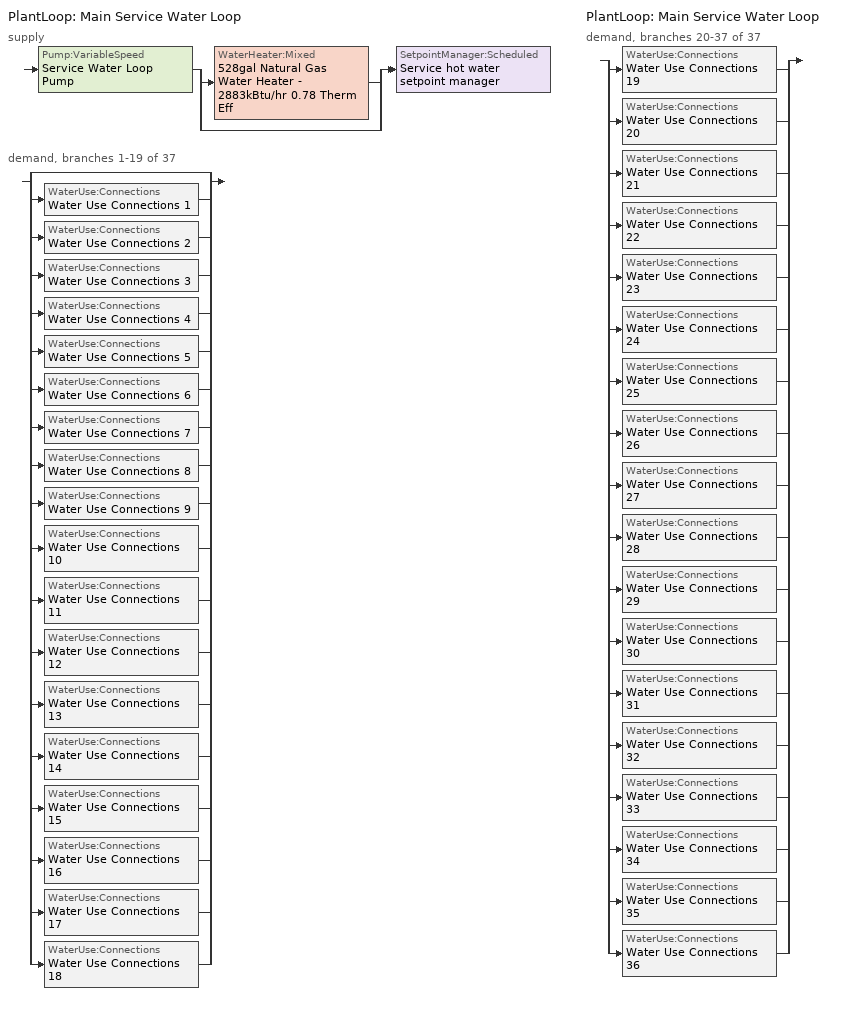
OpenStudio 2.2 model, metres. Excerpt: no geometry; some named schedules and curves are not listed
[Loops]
PlantLoop 'Main Service Water Loop'
 supply: Pump:VariableSpeed 'Service Water Loop Pump' > split
  | WaterHeater:Mixed '528gal Natural Gas Water Heater - 2883kBtu/hr 0.78 Therm Eff'
  | bypass
  join > SetpointManager:Scheduled 'Service hot water setpoint manager'
 demand, branches 1-19 of 37: split
  | bypass
  | WaterUse:Connections 'Water Use Connections 1'
  | WaterUse:Connections 'Water Use Connections 2'
  | WaterUse:Connections 'Water Use Connections 3'
  | WaterUse:Connections 'Water Use Connections 4'
  | WaterUse:Connections 'Water Use Connections 5'
  | WaterUse:Connections 'Water Use Connections 6'
  | WaterUse:Connections 'Water Use Connections 7'
  | WaterUse:Connections 'Water Use Connections 8'
  | WaterUse:Connections 'Water Use Connections 9'
  | WaterUse:Connections 'Water Use Connections 10'
  | WaterUse:Connections 'Water Use Connections 11'
  | WaterUse:Connections 'Water Use Connections 12'
  | WaterUse:Connections 'Water Use Connections 13'
  | WaterUse:Connections 'Water Use Connections 14'
  | WaterUse:Connections 'Water Use Connections 15'
  | WaterUse:Connections 'Water Use Connections 16'
  | WaterUse:Connections 'Water Use Connections 17'
  | WaterUse:Connections 'Water Use Connections 18'
PlantLoop 'Main Service Water Loop'
 demand, branches 20-37 of 37: split
  | WaterUse:Connections 'Water Use Connections 19'
  | WaterUse:Connections 'Water Use Connections 20'
  | WaterUse:Connections 'Water Use Connections 21'
  | WaterUse:Connections 'Water Use Connections 22'
  | WaterUse:Connections 'Water Use Connections 23'
  | WaterUse:Connections 'Water Use Connections 24'
  | WaterUse:Connections 'Water Use Connections 25'
  | WaterUse:Connections 'Water Use Connections 26'
  | WaterUse:Connections 'Water Use Connections 27'
  | WaterUse:Connections 'Water Use Connections 28'
  | WaterUse:Connections 'Water Use Connections 29'
  | WaterUse:Connections 'Water Use Connections 30'
  | WaterUse:Connections 'Water Use Connections 31'
  | WaterUse:Connections 'Water Use Connections 32'
  | WaterUse:Connections 'Water Use Connections 33'
  | WaterUse:Connections 'Water Use Connections 34'
  | WaterUse:Connections 'Water Use Connections 35'
  | WaterUse:Connections 'Water Use Connections 36'
[Fan:OnOff] Availability Schedule=Always On Discrete; Fan Efficiency=0.1595; Pressure Rise {Pa}=331.288; Maximum Flow Rate {m3/s}=autosize; Motor Efficiency=0.29; Motor In Airstream Fraction=1
Name | Fan Power Ratio Function of Speed Ratio Curve | Fan Efficiency Ratio Function of Speed Ratio Curve
GuestRoom105 ZN PTAC Fan | Fan On Off Power Curve 4 | Fan On Off Efficiency Curve 4
GuestRoom201 ZN PTAC Fan | Fan On Off Power Curve 5 | Fan On Off Efficiency Curve 5
GuestRoom202_205 ZN PTAC Fan | Fan On Off Power Curve 6 | Fan On Off Efficiency Curve 6
GuestRoom206_208 ZN PTAC Fan | Fan On Off Power Curve 7 | Fan On Off Efficiency Curve 7
GuestRoom209_212 ZN PTAC Fan | Fan On Off Power Curve 8 | Fan On Off Efficiency Curve 8
GuestRoom213 ZN PTAC Fan | Fan On Off Power Curve 9 | Fan On Off Efficiency Curve 9
GuestRoom214 ZN PTAC Fan | Fan On Off Power Curve 10 | Fan On Off Efficiency Curve 10
GuestRoom215_218 ZN PTAC Fan | Fan On Off Power Curve 11 | Fan On Off Efficiency Curve 11
GuestRoom219 ZN PTAC Fan | Fan On Off Power Curve 12 | Fan On Off Efficiency Curve 12
GuestRoom220_223 ZN PTAC Fan | Fan On Off Power Curve 13 | Fan On Off Efficiency Curve 13
GuestRoom224 ZN PTAC Fan | Fan On Off Power Curve 14 | Fan On Off Efficiency Curve 14
GuestRoom301 ZN PTAC Fan | Fan On Off Power Curve 15 | Fan On Off Efficiency Curve 15
GuestRoom302_305 ZN PTAC Fan | Fan On Off Power Curve 16 | Fan On Off Efficiency Curve 16
GuestRoom306_308 ZN PTAC Fan | Fan On Off Power Curve 17 | Fan On Off Efficiency Curve 17
GuestRoom309_312 ZN PTAC Fan | Fan On Off Power Curve 18 | Fan On Off Efficiency Curve 18
GuestRoom313 ZN PTAC Fan | Fan On Off Power Curve 19 | Fan On Off Efficiency Curve 19
GuestRoom314 ZN PTAC Fan | Fan On Off Power Curve 20 | Fan On Off Efficiency Curve 20
GuestRoom315_318 ZN PTAC Fan | Fan On Off Power Curve 21 | Fan On Off Efficiency Curve 21
GuestRoom319 ZN PTAC Fan | Fan On Off Power Curve 22 | Fan On Off Efficiency Curve 22
GuestRoom320_323 ZN PTAC Fan | Fan On Off Power Curve 23 | Fan On Off Efficiency Curve 23
GuestRoom324 ZN PTAC Fan | Fan On Off Power Curve 24 | Fan On Off Efficiency Curve 24
GuestRoom401 ZN PTAC Fan | Fan On Off Power Curve 25 | Fan On Off Efficiency Curve 25
GuestRoom402_405 ZN PTAC Fan | Fan On Off Power Curve 26 | Fan On Off Efficiency Curve 26
GuestRoom406_408 ZN PTAC Fan | Fan On Off Power Curve 27 | Fan On Off Efficiency Curve 27
GuestRoom409_412 ZN PTAC Fan | Fan On Off Power Curve 28 | Fan On Off Efficiency Curve 28
GuestRoom413 ZN PTAC Fan | Fan On Off Power Curve 29 | Fan On Off Efficiency Curve 29
GuestRoom414 ZN PTAC Fan | Fan On Off Power Curve 30 | Fan On Off Efficiency Curve 30
GuestRoom415_418 ZN PTAC Fan | Fan On Off Power Curve 31 | Fan On Off Efficiency Curve 31
GuestRoom419 ZN PTAC Fan | Fan On Off Power Curve 32 | Fan On Off Efficiency Curve 32
GuestRoom420_423 ZN PTAC Fan | Fan On Off Power Curve 33 | Fan On Off Efficiency Curve 33
GuestRoom424 ZN PTAC Fan | Fan On Off Power Curve 34 | Fan On Off Efficiency Curve 34
CorridorFlr1 ZN PTAC Fan | Fan On Off Power Curve 35 | Fan On Off Efficiency Curve 35
CorridorFlr2 ZN PTAC Fan | Fan On Off Power Curve 36 | Fan On Off Efficiency Curve 36
CorridorFlr3 ZN PTAC Fan | Fan On Off Power Curve 37 | Fan On Off Efficiency Curve 37
CorridorFlr4 ZN PTAC Fan | Fan On Off Power Curve 38 | Fan On Off Efficiency Curve 38
EmployeeLoungeFlr1 ZN PTAC Fan | Fan On Off Power Curve 39 | Fan On Off Efficiency Curve 39
ExerciseCenterFlr1 ZN PTAC Fan | Fan On Off Power Curve 40 | Fan On Off Efficiency Curve 40
FrontLoungeFlr1 ZN PTAC Fan | Fan On Off Power Curve 41 | Fan On Off Efficiency Curve 41
FrontOfficeFlr1 ZN PTAC Fan | Fan On Off Power Curve 42 | Fan On Off Efficiency Curve 42
LaundryRoomFlr1 ZN PTAC Fan | Fan On Off Power Curve 43 | Fan On Off Efficiency Curve 43
MechanicalRoomFlr1 ZN PTAC Fan | Fan On Off Power Curve 44 | Fan On Off Efficiency Curve 44
MeetingRoomFlr1 ZN PTAC Fan | Fan On Off Power Curve 45 | Fan On Off Efficiency Curve 45
RestroomFlr1 ZN PTAC Fan | Fan On Off Power Curve 46 | Fan On Off Efficiency Curve 46
[Coil:Heating:Electric]
Name | Availability Schedule
GuestRoom101 ZN PTAC Electric Htg Coil; GuestRoom102 ZN PTAC Electric Htg Coil; GuestRoom103 ZN PTAC Electric Htg Coil; GuestRoom104 ZN PTAC Electric Htg Coil; GuestRoom105 ZN PTAC Electric Htg Coil; GuestRoom201 ZN PTAC Electric Htg Coil; GuestRoom202_205 ZN PTAC Electric Htg Coil; GuestRoom206_208 ZN PTAC Electric Htg Coil; GuestRoom209_212 ZN PTAC Electric Htg Coil; GuestRoom213 ZN PTAC Electric Htg Coil; GuestRoom214 ZN PTAC Electric Htg Coil; GuestRoom215_218 ZN PTAC Electric Htg Coil; GuestRoom219 ZN PTAC Electric Htg Coil; GuestRoom220_223 ZN PTAC Electric Htg Coil; GuestRoom224 ZN PTAC Electric Htg Coil; GuestRoom301 ZN PTAC Electric Htg Coil; GuestRoom302_305 ZN PTAC Electric Htg Coil; GuestRoom306_308 ZN PTAC Electric Htg Coil; GuestRoom309_312 ZN PTAC Electric Htg Coil; GuestRoom313 ZN PTAC Electric Htg Coil; GuestRoom314 ZN PTAC Electric Htg Coil; GuestRoom315_318 ZN PTAC Electric Htg Coil; GuestRoom319 ZN PTAC Electric Htg Coil; GuestRoom320_323 ZN PTAC Electric Htg Coil; GuestRoom324 ZN PTAC Electric Htg Coil; GuestRoom401 ZN PTAC Electric Htg Coil; GuestRoom402_405 ZN PTAC Electric Htg Coil; GuestRoom406_408 ZN PTAC Electric Htg Coil; GuestRoom409_412 ZN PTAC Electric Htg Coil; GuestRoom413 ZN PTAC Electric Htg Coil; GuestRoom414 ZN PTAC Electric Htg Coil; GuestRoom415_418 ZN PTAC Electric Htg Coil; GuestRoom419 ZN PTAC Electric Htg Coil; GuestRoom420_423 ZN PTAC Electric Htg Coil; GuestRoom424 ZN PTAC Electric Htg Coil; CorridorFlr1 ZN PTAC Electric Htg Coil; CorridorFlr2 ZN PTAC Electric Htg Coil; CorridorFlr3 ZN PTAC Electric Htg Coil; CorridorFlr4 ZN PTAC Electric Htg Coil; EmployeeLoungeFlr1 ZN PTAC Electric Htg Coil; ExerciseCenterFlr1 ZN PTAC Electric Htg Coil; FrontLoungeFlr1 ZN PTAC Electric Htg Coil; FrontOfficeFlr1 ZN PTAC Electric Htg Coil; LaundryRoomFlr1 ZN PTAC Electric Htg Coil; MechanicalRoomFlr1 ZN PTAC Electric Htg Coil; MeetingRoomFlr1 ZN PTAC Electric Htg Coil; RestroomFlr1 ZN PTAC Electric Htg Coil | Always On Discrete
FrontStairsFlr1 ZN UnitHeater Electric Htg Coil; FrontStairsFlr2 ZN UnitHeater Electric Htg Coil; FrontStairsFlr3 ZN UnitHeater Electric Htg Coil; FrontStairsFlr4 ZN UnitHeater Electric Htg Coil; RearStairsFlr1 ZN UnitHeater Electric Htg Coil; RearStairsFlr2 ZN UnitHeater Electric Htg Coil; RearStairsFlr3 ZN UnitHeater Electric Htg Coil; RearStairsFlr4 ZN UnitHeater Electric Htg Coil; FrontStorageFlr1 ZN UnitHeater Electric Htg Coil; FrontStorageFlr2 ZN UnitHeater Electric Htg Coil; FrontStorageFlr3 ZN UnitHeater Electric Htg Coil; FrontStorageFlr4 ZN UnitHeater Electric Htg Coil; RearStorageFlr1 ZN UnitHeater Electric Htg Coil; RearStorageFlr2 ZN UnitHeater Electric Htg Coil; RearStorageFlr3 ZN UnitHeater Electric Htg Coil; RearStorageFlr4 ZN UnitHeater Electric Htg Coil | Always On
[Coil:Cooling:DX:SingleSpeed] Availability Schedule=Always On Discrete; Rated Total Cooling Capacity {W}=autosize; Rated Sensible Heat Ratio=autosize; Rated Air Flow Rate {m3/s}=autosize; Rated Evaporator Fan Power Per Volume Flow Rate {W/(m3/s)}=773.3; Condenser Type=AirCooled; Evaporative Condenser Effectiveness=0; Evaporative Condenser Air Flow Rate {m3/s}=Autosize; Evaporative Condenser Pump Rated Power Consumption {W}=Autosize; Crankcase Heater Capacity {W}=0; Maximum Outdoor Dry-Bulb Temperature for Crankcase Heater Operation {C}=0; Basin Heater Capacity {W/K}=0; Basin Heater Setpoint Temperature {C}=10
Name | Rated COP {W/W} | Total Cooling Capacity Function of Temperature Curve | Total Cooling Capacity Function of Flow Fraction Curve | Energy Input Ratio Function of Temperature Curve | Energy Input Ratio Function of Flow Fraction Curve | Part Load Fraction Correlation Curve
GuestRoom101 ZN PTAC 1spd DX AC Clg Coil 8kBtu/hr 8.7EER | 2.94381 | DOE Ref DX Clg Coil Cool-Cap-fT 8 | DOE Ref DX Clg Coil Cool-CAP-fFlow 8 | DOE Ref DX Clg Coil Cool-EIR-fT 8 | DOE Ref DX Clg Coil Cool-EIR-fFlow 8 | DOE Ref DX Clg Coil Cool-PLF-fPLR 8
GuestRoom102 ZN PTAC 1spd DX AC Clg Coil 8kBtu/hr 8.7EER | 2.93233 | DOE Ref DX Clg Coil Cool-Cap-fT 9 | DOE Ref DX Clg Coil Cool-CAP-fFlow 9 | DOE Ref DX Clg Coil Cool-EIR-fT 9 | DOE Ref DX Clg Coil Cool-EIR-fFlow 9 | DOE Ref DX Clg Coil Cool-PLF-fPLR 9
GuestRoom103 ZN PTAC 1spd DX AC Clg Coil 9kBtu/hr 8.5EER | 2.89112 | DOE Ref DX Clg Coil Cool-Cap-fT 10 | DOE Ref DX Clg Coil Cool-CAP-fFlow 10 | DOE Ref DX Clg Coil Cool-EIR-fT 10 | DOE Ref DX Clg Coil Cool-EIR-fFlow 10 | DOE Ref DX Clg Coil Cool-PLF-fPLR 10
GuestRoom104 ZN PTAC 1spd DX AC Clg Coil 9kBtu/hr 8.6EER | 2.90777 | DOE Ref DX Clg Coil Cool-Cap-fT 11 | DOE Ref DX Clg Coil Cool-CAP-fFlow 11 | DOE Ref DX Clg Coil Cool-EIR-fT 11 | DOE Ref DX Clg Coil Cool-EIR-fFlow 11 | DOE Ref DX Clg Coil Cool-PLF-fPLR 11
GuestRoom105 ZN PTAC 1spd DX AC Clg Coil 8kBtu/hr 8.6EER | 2.92837 | DOE Ref DX Clg Coil Cool-Cap-fT 12 | DOE Ref DX Clg Coil Cool-CAP-fFlow 12 | DOE Ref DX Clg Coil Cool-EIR-fT 12 | DOE Ref DX Clg Coil Cool-EIR-fFlow 12 | DOE Ref DX Clg Coil Cool-PLF-fPLR 12
GuestRoom201 ZN PTAC 1spd DX AC Clg Coil 13kBtu/hr 7.9EER | 2.6797 | DOE Ref DX Clg Coil Cool-Cap-fT 13 | DOE Ref DX Clg Coil Cool-CAP-fFlow 13 | DOE Ref DX Clg Coil Cool-EIR-fT 13 | DOE Ref DX Clg Coil Cool-EIR-fFlow 13 | DOE Ref DX Clg Coil Cool-PLF-fPLR 13
GuestRoom202_205 ZN PTAC 1spd DX AC Clg Coil 35kBtu/hr 7.6EER | 2.58941 | DOE Ref DX Clg Coil Cool-Cap-fT 14 | DOE Ref DX Clg Coil Cool-CAP-fFlow 14 | DOE Ref DX Clg Coil Cool-EIR-fT 14 | DOE Ref DX Clg Coil Cool-EIR-fFlow 14 | DOE Ref DX Clg Coil Cool-PLF-fPLR 14
GuestRoom206_208 ZN PTAC 1spd DX AC Clg Coil 28kBtu/hr 7.6EER | 2.58547 | DOE Ref DX Clg Coil Cool-Cap-fT 15 | DOE Ref DX Clg Coil Cool-CAP-fFlow 15 | DOE Ref DX Clg Coil Cool-EIR-fT 15 | DOE Ref DX Clg Coil Cool-EIR-fFlow 15 | DOE Ref DX Clg Coil Cool-PLF-fPLR 15
GuestRoom209_212 ZN PTAC 1spd DX AC Clg Coil 34kBtu/hr 7.6EER | 2.58903 | DOE Ref DX Clg Coil Cool-Cap-fT 16 | DOE Ref DX Clg Coil Cool-CAP-fFlow 16 | DOE Ref DX Clg Coil Cool-EIR-fT 16 | DOE Ref DX Clg Coil Cool-EIR-fFlow 16 | DOE Ref DX Clg Coil Cool-PLF-fPLR 16
GuestRoom213 ZN PTAC 1spd DX AC Clg Coil 10kBtu/hr 8.5EER | 2.86461 | DOE Ref DX Clg Coil Cool-Cap-fT 17 | DOE Ref DX Clg Coil Cool-CAP-fFlow 17 | DOE Ref DX Clg Coil Cool-EIR-fT 17 | DOE Ref DX Clg Coil Cool-EIR-fFlow 17 | DOE Ref DX Clg Coil Cool-PLF-fPLR 17
GuestRoom214 ZN PTAC 1spd DX AC Clg Coil 10kBtu/hr 8.5EER | 2.86421 | DOE Ref DX Clg Coil Cool-Cap-fT 18 | DOE Ref DX Clg Coil Cool-CAP-fFlow 18 | DOE Ref DX Clg Coil Cool-EIR-fT 18 | DOE Ref DX Clg Coil Cool-EIR-fFlow 18 | DOE Ref DX Clg Coil Cool-PLF-fPLR 18
GuestRoom215_218 ZN PTAC 1spd DX AC Clg Coil 35kBtu/hr 7.6EER | 2.5899 | DOE Ref DX Clg Coil Cool-Cap-fT 19 | DOE Ref DX Clg Coil Cool-CAP-fFlow 19 | DOE Ref DX Clg Coil Cool-EIR-fT 19 | DOE Ref DX Clg Coil Cool-EIR-fFlow 19 | DOE Ref DX Clg Coil Cool-PLF-fPLR 19
GuestRoom219 ZN PTAC 1spd DX AC Clg Coil 10kBtu/hr 8.3EER | 2.82647 | DOE Ref DX Clg Coil Cool-Cap-fT 20 | DOE Ref DX Clg Coil Cool-CAP-fFlow 20 | DOE Ref DX Clg Coil Cool-EIR-fT 20 | DOE Ref DX Clg Coil Cool-EIR-fFlow 20 | DOE Ref DX Clg Coil Cool-PLF-fPLR 20
GuestRoom220_223 ZN PTAC 1spd DX AC Clg Coil 34kBtu/hr 7.6EER | 2.58879 | DOE Ref DX Clg Coil Cool-Cap-fT 21 | DOE Ref DX Clg Coil Cool-CAP-fFlow 21 | DOE Ref DX Clg Coil Cool-EIR-fT 21 | DOE Ref DX Clg Coil Cool-EIR-fFlow 21 | DOE Ref DX Clg Coil Cool-PLF-fPLR 21
GuestRoom224 ZN PTAC 1spd DX AC Clg Coil 9kBtu/hr 8.5EER | 2.88163 | DOE Ref DX Clg Coil Cool-Cap-fT 22 | DOE Ref DX Clg Coil Cool-CAP-fFlow 22 | DOE Ref DX Clg Coil Cool-EIR-fT 22 | DOE Ref DX Clg Coil Cool-EIR-fFlow 22 | DOE Ref DX Clg Coil Cool-PLF-fPLR 22
GuestRoom301 ZN PTAC 1spd DX AC Clg Coil 13kBtu/hr 7.9EER | 2.68031 | DOE Ref DX Clg Coil Cool-Cap-fT 23 | DOE Ref DX Clg Coil Cool-CAP-fFlow 23 | DOE Ref DX Clg Coil Cool-EIR-fT 23 | DOE Ref DX Clg Coil Cool-EIR-fFlow 23 | DOE Ref DX Clg Coil Cool-PLF-fPLR 23
GuestRoom302_305 ZN PTAC 1spd DX AC Clg Coil 35kBtu/hr 7.6EER | 2.58948 | DOE Ref DX Clg Coil Cool-Cap-fT 24 | DOE Ref DX Clg Coil Cool-CAP-fFlow 24 | DOE Ref DX Clg Coil Cool-EIR-fT 24 | DOE Ref DX Clg Coil Cool-EIR-fFlow 24 | DOE Ref DX Clg Coil Cool-PLF-fPLR 24
GuestRoom306_308 ZN PTAC 1spd DX AC Clg Coil 28kBtu/hr 7.6EER | 2.5857 | DOE Ref DX Clg Coil Cool-Cap-fT 25 | DOE Ref DX Clg Coil Cool-CAP-fFlow 25 | DOE Ref DX Clg Coil Cool-EIR-fT 25 | DOE Ref DX Clg Coil Cool-EIR-fFlow 25 | DOE Ref DX Clg Coil Cool-PLF-fPLR 25
GuestRoom309_312 ZN PTAC 1spd DX AC Clg Coil 35kBtu/hr 7.6EER | 2.58943 | DOE Ref DX Clg Coil Cool-Cap-fT 26 | DOE Ref DX Clg Coil Cool-CAP-fFlow 26 | DOE Ref DX Clg Coil Cool-EIR-fT 26 | DOE Ref DX Clg Coil Cool-EIR-fFlow 26 | DOE Ref DX Clg Coil Cool-PLF-fPLR 26
GuestRoom313 ZN PTAC 1spd DX AC Clg Coil 10kBtu/hr 8.4EER | 2.85963 | DOE Ref DX Clg Coil Cool-Cap-fT 27 | DOE Ref DX Clg Coil Cool-CAP-fFlow 27 | DOE Ref DX Clg Coil Cool-EIR-fT 27 | DOE Ref DX Clg Coil Cool-EIR-fFlow 27 | DOE Ref DX Clg Coil Cool-PLF-fPLR 27
GuestRoom314 ZN PTAC 1spd DX AC Clg Coil 10kBtu/hr 8.4EER | 2.85634 | DOE Ref DX Clg Coil Cool-Cap-fT 28 | DOE Ref DX Clg Coil Cool-CAP-fFlow 28 | DOE Ref DX Clg Coil Cool-EIR-fT 28 | DOE Ref DX Clg Coil Cool-EIR-fFlow 28 | DOE Ref DX Clg Coil Cool-PLF-fPLR 28
GuestRoom315_318 ZN PTAC 1spd DX AC Clg Coil 34kBtu/hr 7.6EER | 2.58934 | DOE Ref DX Clg Coil Cool-Cap-fT 29 | DOE Ref DX Clg Coil Cool-CAP-fFlow 29 | DOE Ref DX Clg Coil Cool-EIR-fT 29 | DOE Ref DX Clg Coil Cool-EIR-fFlow 29 | DOE Ref DX Clg Coil Cool-PLF-fPLR 29
GuestRoom319 ZN PTAC 1spd DX AC Clg Coil 9kBtu/hr 8.5EER | 2.89431 | DOE Ref DX Clg Coil Cool-Cap-fT 30 | DOE Ref DX Clg Coil Cool-CAP-fFlow 30 | DOE Ref DX Clg Coil Cool-EIR-fT 30 | DOE Ref DX Clg Coil Cool-EIR-fFlow 30 | DOE Ref DX Clg Coil Cool-PLF-fPLR 30
GuestRoom320_323 ZN PTAC 1spd DX AC Clg Coil 34kBtu/hr 7.6EER | 2.58911 | DOE Ref DX Clg Coil Cool-Cap-fT 31 | DOE Ref DX Clg Coil Cool-CAP-fFlow 31 | DOE Ref DX Clg Coil Cool-EIR-fT 31 | DOE Ref DX Clg Coil Cool-EIR-fFlow 31 | DOE Ref DX Clg Coil Cool-PLF-fPLR 31
GuestRoom324 ZN PTAC 1spd DX AC Clg Coil 9kBtu/hr 8.5EER | 2.87583 | DOE Ref DX Clg Coil Cool-Cap-fT 32 | DOE Ref DX Clg Coil Cool-CAP-fFlow 32 | DOE Ref DX Clg Coil Cool-EIR-fT 32 | DOE Ref DX Clg Coil Cool-EIR-fFlow 32 | DOE Ref DX Clg Coil Cool-PLF-fPLR 32
GuestRoom401 ZN PTAC 1spd DX AC Clg Coil 14kBtu/hr 7.8EER | 2.63797 | DOE Ref DX Clg Coil Cool-Cap-fT 33 | DOE Ref DX Clg Coil Cool-CAP-fFlow 33 | DOE Ref DX Clg Coil Cool-EIR-fT 33 | DOE Ref DX Clg Coil Cool-EIR-fFlow 33 | DOE Ref DX Clg Coil Cool-PLF-fPLR 33
GuestRoom402_405 ZN PTAC 1spd DX AC Clg Coil 39kBtu/hr 7.6EER | 2.59206 | DOE Ref DX Clg Coil Cool-Cap-fT 34 | DOE Ref DX Clg Coil Cool-CAP-fFlow 34 | DOE Ref DX Clg Coil Cool-EIR-fT 34 | DOE Ref DX Clg Coil Cool-EIR-fFlow 34 | DOE Ref DX Clg Coil Cool-PLF-fPLR 34
GuestRoom406_408 ZN PTAC 1spd DX AC Clg Coil 32kBtu/hr 7.6EER | 2.58778 | DOE Ref DX Clg Coil Cool-Cap-fT 35 | DOE Ref DX Clg Coil Cool-CAP-fFlow 35 | DOE Ref DX Clg Coil Cool-EIR-fT 35 | DOE Ref DX Clg Coil Cool-EIR-fFlow 35 | DOE Ref DX Clg Coil Cool-PLF-fPLR 35
GuestRoom409_412 ZN PTAC 1spd DX AC Clg Coil 39kBtu/hr 7.6EER | 2.59203 | DOE Ref DX Clg Coil Cool-Cap-fT 36 | DOE Ref DX Clg Coil Cool-CAP-fFlow 36 | DOE Ref DX Clg Coil Cool-EIR-fT 36 | DOE Ref DX Clg Coil Cool-EIR-fFlow 36 | DOE Ref DX Clg Coil Cool-PLF-fPLR 36
GuestRoom413 ZN PTAC 1spd DX AC Clg Coil 11kBtu/hr 8.3EER | 2.80054 | DOE Ref DX Clg Coil Cool-Cap-fT 37 | DOE Ref DX Clg Coil Cool-CAP-fFlow 37 | DOE Ref DX Clg Coil Cool-EIR-fT 37 | DOE Ref DX Clg Coil Cool-EIR-fFlow 37 | DOE Ref DX Clg Coil Cool-PLF-fPLR 37
GuestRoom414 ZN PTAC 1spd DX AC Clg Coil 11kBtu/hr 8.2EER | 2.79196 | DOE Ref DX Clg Coil Cool-Cap-fT 38 | DOE Ref DX Clg Coil Cool-CAP-fFlow 38 | DOE Ref DX Clg Coil Cool-EIR-fT 38 | DOE Ref DX Clg Coil Cool-EIR-fFlow 38 | DOE Ref DX Clg Coil Cool-PLF-fPLR 38
GuestRoom415_418 ZN PTAC 1spd DX AC Clg Coil 39kBtu/hr 7.6EER | 2.59195 | DOE Ref DX Clg Coil Cool-Cap-fT 39 | DOE Ref DX Clg Coil Cool-CAP-fFlow 39 | DOE Ref DX Clg Coil Cool-EIR-fT 39 | DOE Ref DX Clg Coil Cool-EIR-fFlow 39 | DOE Ref DX Clg Coil Cool-PLF-fPLR 39
GuestRoom419 ZN PTAC 1spd DX AC Clg Coil 10kBtu/hr 8.4EER | 2.83634 | DOE Ref DX Clg Coil Cool-Cap-fT 40 | DOE Ref DX Clg Coil Cool-CAP-fFlow 40 | DOE Ref DX Clg Coil Cool-EIR-fT 40 | DOE Ref DX Clg Coil Cool-EIR-fFlow 40 | DOE Ref DX Clg Coil Cool-PLF-fPLR 40
GuestRoom420_423 ZN PTAC 1spd DX AC Clg Coil 39kBtu/hr 7.6EER | 2.59181 | DOE Ref DX Clg Coil Cool-Cap-fT 41 | DOE Ref DX Clg Coil Cool-CAP-fFlow 41 | DOE Ref DX Clg Coil Cool-EIR-fT 41 | DOE Ref DX Clg Coil Cool-EIR-fFlow 41 | DOE Ref DX Clg Coil Cool-PLF-fPLR 41
GuestRoom424 ZN PTAC 1spd DX AC Clg Coil 11kBtu/hr 8.3EER | 2.81157 | DOE Ref DX Clg Coil Cool-Cap-fT 42 | DOE Ref DX Clg Coil Cool-CAP-fFlow 42 | DOE Ref DX Clg Coil Cool-EIR-fT 42 | DOE Ref DX Clg Coil Cool-EIR-fFlow 42 | DOE Ref DX Clg Coil Cool-PLF-fPLR 42
CorridorFlr1 ZN PTAC 1spd DX AC Clg Coil 36kBtu/hr 7.6EER | 2.59008 | DOE Ref DX Clg Coil Cool-Cap-fT | DOE Ref DX Clg Coil Cool-CAP-fFlow | DOE Ref DX Clg Coil Cool-EIR-fT | DOE Ref DX Clg Coil Cool-EIR-fFlow | DOE Ref DX Clg Coil Cool-PLF-fPLR
CorridorFlr2 ZN PTAC 1spd DX AC Clg Coil 21kBtu/hr 7.6EER | 2.58108 | DOE Ref DX Clg Coil Cool-Cap-fT 1 | DOE Ref DX Clg Coil Cool-CAP-fFlow 1 | DOE Ref DX Clg Coil Cool-EIR-fT 1 | DOE Ref DX Clg Coil Cool-EIR-fFlow 1 | DOE Ref DX Clg Coil Cool-PLF-fPLR 1
CorridorFlr3 ZN PTAC 1spd DX AC Clg Coil 20kBtu/hr 7.6EER | 2.58052 | DOE Ref DX Clg Coil Cool-Cap-fT 2 | DOE Ref DX Clg Coil Cool-CAP-fFlow 2 | DOE Ref DX Clg Coil Cool-EIR-fT 2 | DOE Ref DX Clg Coil Cool-EIR-fFlow 2 | DOE Ref DX Clg Coil Cool-PLF-fPLR 2
CorridorFlr4 ZN PTAC 1spd DX AC Clg Coil 26kBtu/hr 7.6EER | 2.58426 | DOE Ref DX Clg Coil Cool-Cap-fT 3 | DOE Ref DX Clg Coil Cool-CAP-fFlow 3 | DOE Ref DX Clg Coil Cool-EIR-fT 3 | DOE Ref DX Clg Coil Cool-EIR-fFlow 3 | DOE Ref DX Clg Coil Cool-PLF-fPLR 3
EmployeeLoungeFlr1 ZN PTAC 1spd DX AC Clg Coil 26kBtu/hr 7.6EER | 2.58414 | DOE Ref DX Clg Coil Cool-Cap-fT 4 | DOE Ref DX Clg Coil Cool-CAP-fFlow 4 | DOE Ref DX Clg Coil Cool-EIR-fT 4 | DOE Ref DX Clg Coil Cool-EIR-fFlow 4 | DOE Ref DX Clg Coil Cool-PLF-fPLR 4
ExerciseCenterFlr1 ZN PTAC 1spd DX AC Clg Coil 14kBtu/hr 7.8EER | 2.64212 | DOE Ref DX Clg Coil Cool-Cap-fT 5 | DOE Ref DX Clg Coil Cool-CAP-fFlow 5 | DOE Ref DX Clg Coil Cool-EIR-fT 5 | DOE Ref DX Clg Coil Cool-EIR-fFlow 5 | DOE Ref DX Clg Coil Cool-PLF-fPLR 5
FrontLoungeFlr1 ZN PTAC 1spd DX AC Clg Coil 79kBtu/hr 7.6EER | 2.61608 | DOE Ref DX Clg Coil Cool-Cap-fT 6 | DOE Ref DX Clg Coil Cool-CAP-fFlow 6 | DOE Ref DX Clg Coil Cool-EIR-fT 6 | DOE Ref DX Clg Coil Cool-EIR-fFlow 6 | DOE Ref DX Clg Coil Cool-PLF-fPLR 6
FrontOfficeFlr1 ZN PTAC 1spd DX AC Clg Coil 37kBtu/hr 7.6EER | 2.59088 | DOE Ref DX Clg Coil Cool-Cap-fT 7 | DOE Ref DX Clg Coil Cool-CAP-fFlow 7 | DOE Ref DX Clg Coil Cool-EIR-fT 7 | DOE Ref DX Clg Coil Cool-EIR-fFlow 7 | DOE Ref DX Clg Coil Cool-PLF-fPLR 7
LaundryRoomFlr1 ZN PTAC 1spd DX AC Clg Coil 78kBtu/hr 7.6EER | 2.61516 | DOE Ref DX Clg Coil Cool-Cap-fT 43 | DOE Ref DX Clg Coil Cool-CAP-fFlow 43 | DOE Ref DX Clg Coil Cool-EIR-fT 43 | DOE Ref DX Clg Coil Cool-EIR-fFlow 43 | DOE Ref DX Clg Coil Cool-PLF-fPLR 43
MechanicalRoomFlr1 ZN PTAC 1spd DX AC Clg Coil 5kBtu/hr 8.9EER | 3.00463 | DOE Ref DX Clg Coil Cool-Cap-fT 44 | DOE Ref DX Clg Coil Cool-CAP-fFlow 44 | DOE Ref DX Clg Coil Cool-EIR-fT 44 | DOE Ref DX Clg Coil Cool-EIR-fFlow 44 | DOE Ref DX Clg Coil Cool-PLF-fPLR 44
MeetingRoomFlr1 ZN PTAC 1spd DX AC Clg Coil 43kBtu/hr 7.6EER | 2.59456 | DOE Ref DX Clg Coil Cool-Cap-fT 45 | DOE Ref DX Clg Coil Cool-CAP-fFlow 45 | DOE Ref DX Clg Coil Cool-EIR-fT 45 | DOE Ref DX Clg Coil Cool-EIR-fFlow 45 | DOE Ref DX Clg Coil Cool-PLF-fPLR 45
RestroomFlr1 ZN PTAC 1spd DX AC Clg Coil 6kBtu/hr 8.9EER | 3.00543 | DOE Ref DX Clg Coil Cool-Cap-fT 46 | DOE Ref DX Clg Coil Cool-CAP-fFlow 46 | DOE Ref DX Clg Coil Cool-EIR-fT 46 | DOE Ref DX Clg Coil Cool-EIR-fFlow 46 | DOE Ref DX Clg Coil Cool-PLF-fPLR 46
[ZoneHVAC:PackagedTerminalAirConditioner] Availability Schedule=Always On Discrete; Supply Air Flow Rate During Cooling Operation {m3/s}=Autosize; Supply Air Flow Rate During Heating Operation {m3/s}=Autosize; Supply Air Flow Rate When No Cooling or Heating is Needed {m3/s}=Autosize; Outdoor Air Flow Rate During Cooling Operation {m3/s}=Autosize; Outdoor Air Flow Rate During Heating Operation {m3/s}=Autosize; Outdoor Air Flow Rate When No Cooling or Heating is Needed {m3/s}=Autosize; Fan Placement=DrawThrough
Name | Supply Air Fan | Heating Coil | Cooling Coil | Supply Air Fan Operating Mode Schedule
GuestRoom101 ZN PTAC | GuestRoom101 ZN PTAC Fan | GuestRoom101 ZN PTAC Electric Htg Coil | GuestRoom101 ZN PTAC 1spd DX AC Clg Coil 8kBtu/hr 8.7EER | ALWAYS_OFF
GuestRoom102 ZN PTAC | GuestRoom102 ZN PTAC Fan | GuestRoom102 ZN PTAC Electric Htg Coil | GuestRoom102 ZN PTAC 1spd DX AC Clg Coil 8kBtu/hr 8.7EER | ALWAYS_OFF 1
GuestRoom103 ZN PTAC | GuestRoom103 ZN PTAC Fan | GuestRoom103 ZN PTAC Electric Htg Coil | GuestRoom103 ZN PTAC 1spd DX AC Clg Coil 9kBtu/hr 8.5EER | ALWAYS_OFF 2
GuestRoom104 ZN PTAC | GuestRoom104 ZN PTAC Fan | GuestRoom104 ZN PTAC Electric Htg Coil | GuestRoom104 ZN PTAC 1spd DX AC Clg Coil 9kBtu/hr 8.6EER | ALWAYS_OFF 3
GuestRoom105 ZN PTAC | GuestRoom105 ZN PTAC Fan | GuestRoom105 ZN PTAC Electric Htg Coil | GuestRoom105 ZN PTAC 1spd DX AC Clg Coil 8kBtu/hr 8.6EER | ALWAYS_OFF 4
GuestRoom201 ZN PTAC | GuestRoom201 ZN PTAC Fan | GuestRoom201 ZN PTAC Electric Htg Coil | GuestRoom201 ZN PTAC 1spd DX AC Clg Coil 13kBtu/hr 7.9EER | ALWAYS_OFF 5
GuestRoom202_205 ZN PTAC | GuestRoom202_205 ZN PTAC Fan | GuestRoom202_205 ZN PTAC Electric Htg Coil | GuestRoom202_205 ZN PTAC 1spd DX AC Clg Coil 35kBtu/hr 7.6EER | ALWAYS_OFF 6
GuestRoom206_208 ZN PTAC | GuestRoom206_208 ZN PTAC Fan | GuestRoom206_208 ZN PTAC Electric Htg Coil | GuestRoom206_208 ZN PTAC 1spd DX AC Clg Coil 28kBtu/hr 7.6EER | ALWAYS_OFF 7
GuestRoom209_212 ZN PTAC | GuestRoom209_212 ZN PTAC Fan | GuestRoom209_212 ZN PTAC Electric Htg Coil | GuestRoom209_212 ZN PTAC 1spd DX AC Clg Coil 34kBtu/hr 7.6EER | ALWAYS_OFF 8
GuestRoom213 ZN PTAC | GuestRoom213 ZN PTAC Fan | GuestRoom213 ZN PTAC Electric Htg Coil | GuestRoom213 ZN PTAC 1spd DX AC Clg Coil 10kBtu/hr 8.5EER | ALWAYS_OFF 9
[PlantLoop]
Main Service Water Loop: Glycol Concentration=0; Maximum Loop Temperature {C}=60; Minimum Loop Temperature {C}=10; Plant Loop Volume {m3}=Autocalculate; Load Distribution Scheme=Optimal
[Sizing:Plant]
Main Service Water Loop: Loop Type=Heating; Design Loop Exit Temperature {C}=60; Loop Design Temperature Difference {deltaC}=5; Sizing Option=NonCoincident; Zone Timesteps in Averaging Window=1; Coincident Sizing Factor Mode=None
[SetpointManager:Scheduled]
Service hot water setpoint manager: Control Variable=Temperature; Schedule=Service Water Loop Temp - 140F
[Pump:VariableSpeed]
Service Water Loop Pump: Rated Pump Head {Pa}=179352; Motor Efficiency=0.825; Pump Control Type=Intermittent
[WaterHeater:Mixed]
528gal Natural Gas Water Heater - 2883kBtu/hr 0.78 Therm Eff: Tank Volume {m3}=1.99983; Setpoint Temperature Schedule=Service Water Loop Temp - 140F; Deadband Temperature Difference {deltaC}=2; Maximum Temperature Limit {C}=82.2222; Heater Control Type=Cycle; Heater Maximum Capacity {W}=844924; Heater Fuel Type=NaturalGas; Heater Thermal Efficiency=0.78; Off Cycle Parasitic Fuel Consumption Rate {W}=19.9992; Off Cycle Parasitic Fuel Type=NaturalGas; Off Cycle Parasitic Heat Fraction to Tank=0.8; On Cycle Parasitic Fuel Consumption Rate {W}=19.9992; On Cycle Parasitic Fuel Type=NaturalGas; On Cycle Parasitic Heat Fraction to Tank=0; Ambient Temperature Indicator=Schedule; Ambient Temperature Schedule=Water Heater Ambient Temp Schedule - 70F; Off Cycle Loss Coefficient to Ambient Temperature {W/K}=5.99799; On Cycle Loss Coefficient to Ambient Temperature {W/K}=5.99799; Use Side Effectiveness=1; Source Side Effectiveness=1; Use Side Design Flow Rate {m3/s}=autosize; Source Side Design Flow Rate {m3/s}=autosize; Indirect Water Heating Recovery Time {hr}=1.5
[WaterUse:Connections]
Name | Water Use Equipment Name 1
Water Use Connections 1 | Guestroom101 Service Water Use 0.03gal/min
Water Use Connections 2 | Guestroom102 Service Water Use 0.03gal/min
Water Use Connections 3 | Guestroom103 Service Water Use 0.03gal/min
Water Use Connections 4 | Guestroom104 Service Water Use 0.03gal/min
Water Use Connections 5 | Guestroom105 Service Water Use 0.03gal/min
Water Use Connections 6 | Guestroom201 Service Water Use 0.03gal/min
Water Use Connections 7 | Guestroom202_205 Service Water Use 0.12gal/min
Water Use Connections 8 | Guestroom206_208 Service Water Use 0.09gal/min
Water Use Connections 9 | Guestroom209_212 Service Water Use 0.12gal/min
Water Use Connections 10 | Guestroom213 Service Water Use 0.03gal/min
Water Use Connections 11 | Guestroom214 Service Water Use 0.03gal/min
Water Use Connections 12 | Guestroom215_218 Service Water Use 0.12gal/min
Water Use Connections 13 | Guestroom219 Service Water Use 0.03gal/min
Water Use Connections 14 | Guestroom220_223 Service Water Use 0.12gal/min
Water Use Connections 15 | Guestroom224 Service Water Use 0.03gal/min
Water Use Connections 16 | Guestroom301 Service Water Use 0.03gal/min
Water Use Connections 17 | Guestroom302_305 Service Water Use 0.12gal/min
Water Use Connections 18 | Guestroom306_308 Service Water Use 0.09gal/min
Water Use Connections 19 | Guestroom309_312 Service Water Use 0.12gal/min
Water Use Connections 20 | Guestroom313 Service Water Use 0.03gal/min
Water Use Connections 21 | Guestroom314 Service Water Use 0.03gal/min
Water Use Connections 22 | Guestroom315_318 Service Water Use 0.12gal/min
Water Use Connections 23 | Guestroom319 Service Water Use 0.03gal/min
Water Use Connections 24 | Guestroom320_323 Service Water Use 0.12gal/min
Water Use Connections 25 | Guestroom324 Service Water Use 0.03gal/min
Water Use Connections 26 | Guestroom401 Service Water Use 0.03gal/min
Water Use Connections 27 | Guestroom402_405 Service Water Use 0.12gal/min
Water Use Connections 28 | Guestroom406_408 Service Water Use 0.09gal/min
Water Use Connections 29 | Guestroom409_412 Service Water Use 0.12gal/min
Water Use Connections 30 | Guestroom413 Service Water Use 0.03gal/min
Water Use Connections 31 | Guestroom414 Service Water Use 0.03gal/min
Water Use Connections 32 | Guestroom415_418 Service Water Use 0.12gal/min
Water Use Connections 33 | Guestroom419 Service Water Use 0.03gal/min
Water Use Connections 34 | Guestroom420_423 Service Water Use 0.12gal/min
Water Use Connections 35 | Guestroom424 Service Water Use 0.03gal/min
Water Use Connections 36 | Laundryroomflr1 Service Water Use 1.12gal/min
[WaterUse:Equipment:Definition]
Name | Peak Flow Rate {m3/s} | Target Temperature Schedule | Sensible Fraction Schedule | Latent Fraction Schedule
Guestroom101 Service Water Use Def 0.03gal/min | 1.84026e-06 | Schedule Ruleset 5 | Schedule Ruleset 3 | Schedule Ruleset 4
Guestroom102 Service Water Use Def 0.03gal/min | 1.84026e-06 | Schedule Ruleset 8 | Schedule Ruleset 6 | Schedule Ruleset 7
Guestroom103 Service Water Use Def 0.03gal/min | 1.84026e-06 | Schedule Ruleset 11 | Schedule Ruleset 9 | Schedule Ruleset 10
Guestroom104 Service Water Use Def 0.03gal/min | 1.84013e-06 | Schedule Ruleset 14 | Schedule Ruleset 12 | Schedule Ruleset 13
Guestroom105 Service Water Use Def 0.03gal/min | 1.84013e-06 | Schedule Ruleset 17 | Schedule Ruleset 15 | Schedule Ruleset 16
Guestroom201 Service Water Use Def 0.03gal/min | 1.84026e-06 | Schedule Ruleset 20 | Schedule Ruleset 18 | Schedule Ruleset 19
Guestroom202_205 Service Water Use Def 0.12gal/min | 7.36106e-06 | Schedule Ruleset 23 | Schedule Ruleset 21 | Schedule Ruleset 22
Guestroom206_208 Service Water Use Def 0.09gal/min | 5.94547e-06 | Schedule Ruleset 26 | Schedule Ruleset 24 | Schedule Ruleset 25
Guestroom209_212 Service Water Use Def 0.12gal/min | 7.36106e-06 | Schedule Ruleset 29 | Schedule Ruleset 27 | Schedule Ruleset 28
Guestroom213 Service Water Use Def 0.03gal/min | 1.84026e-06 | Schedule Ruleset 32 | Schedule Ruleset 30 | Schedule Ruleset 31
Guestroom214 Service Water Use Def 0.03gal/min | 1.84013e-06 | Schedule Ruleset 35 | Schedule Ruleset 33 | Schedule Ruleset 34
Guestroom215_218 Service Water Use Def 0.12gal/min | 7.36052e-06 | Schedule Ruleset 38 | Schedule Ruleset 36 | Schedule Ruleset 37
Guestroom219 Service Water Use Def 0.03gal/min | 1.84013e-06 | Schedule Ruleset 41 | Schedule Ruleset 39 | Schedule Ruleset 40
Guestroom220_223 Service Water Use Def 0.12gal/min | 7.36052e-06 | Schedule Ruleset 44 | Schedule Ruleset 42 | Schedule Ruleset 43
Guestroom224 Service Water Use Def 0.03gal/min | 1.84013e-06 | Schedule Ruleset 47 | Schedule Ruleset 45 | Schedule Ruleset 46
Guestroom301 Service Water Use Def 0.03gal/min | 1.84026e-06 | Schedule Ruleset 50 | Schedule Ruleset 48 | Schedule Ruleset 49
Guestroom302_305 Service Water Use Def 0.12gal/min | 7.36106e-06 | Schedule Ruleset 53 | Schedule Ruleset 51 | Schedule Ruleset 52
Guestroom306_308 Service Water Use Def 0.09gal/min | 5.94547e-06 | Schedule Ruleset 56 | Schedule Ruleset 54 | Schedule Ruleset 55
Guestroom309_312 Service Water Use Def 0.12gal/min | 7.36106e-06 | Schedule Ruleset 59 | Schedule Ruleset 57 | Schedule Ruleset 58
Guestroom313 Service Water Use Def 0.03gal/min | 1.84026e-06 | Schedule Ruleset 62 | Schedule Ruleset 60 | Schedule Ruleset 61
Guestroom314 Service Water Use Def 0.03gal/min | 1.84013e-06 | Schedule Ruleset 65 | Schedule Ruleset 63 | Schedule Ruleset 64
Guestroom315_318 Service Water Use Def 0.12gal/min | 7.36052e-06 | Schedule Ruleset 68 | Schedule Ruleset 66 | Schedule Ruleset 67
Guestroom319 Service Water Use Def 0.03gal/min | 1.84013e-06 | Schedule Ruleset 71 | Schedule Ruleset 69 | Schedule Ruleset 70
Guestroom320_323 Service Water Use Def 0.12gal/min | 7.36052e-06 | Schedule Ruleset 74 | Schedule Ruleset 72 | Schedule Ruleset 73
Guestroom324 Service Water Use Def 0.03gal/min | 1.84013e-06 | Schedule Ruleset 77 | Schedule Ruleset 75 | Schedule Ruleset 76
Guestroom401 Service Water Use Def 0.03gal/min | 1.84026e-06 | Schedule Ruleset 80 | Schedule Ruleset 78 | Schedule Ruleset 79
Guestroom402_405 Service Water Use Def 0.12gal/min | 7.36106e-06 | Schedule Ruleset 83 | Schedule Ruleset 81 | Schedule Ruleset 82
Guestroom406_408 Service Water Use Def 0.09gal/min | 5.94547e-06 | Schedule Ruleset 86 | Schedule Ruleset 84 | Schedule Ruleset 85
Guestroom409_412 Service Water Use Def 0.12gal/min | 7.36106e-06 | Schedule Ruleset 89 | Schedule Ruleset 87 | Schedule Ruleset 88
Guestroom413 Service Water Use Def 0.03gal/min | 1.84026e-06 | Schedule Ruleset 92 | Schedule Ruleset 90 | Schedule Ruleset 91
Guestroom414 Service Water Use Def 0.03gal/min | 1.84013e-06 | Schedule Ruleset 95 | Schedule Ruleset 93 | Schedule Ruleset 94
Guestroom415_418 Service Water Use Def 0.12gal/min | 7.36052e-06 | Schedule Ruleset 98 | Schedule Ruleset 96 | Schedule Ruleset 97
Guestroom419 Service Water Use Def 0.03gal/min | 1.84013e-06 | Schedule Ruleset 101 | Schedule Ruleset 99 | Schedule Ruleset 100
Guestroom420_423 Service Water Use Def 0.12gal/min | 7.36052e-06 | Schedule Ruleset 104 | Schedule Ruleset 102 | Schedule Ruleset 103
Guestroom424 Service Water Use Def 0.03gal/min | 1.84013e-06 | Schedule Ruleset 107 | Schedule Ruleset 105 | Schedule Ruleset 106
Laundryroomflr1 Service Water Use Def 1.12gal/min | 7.09765e-05 | Schedule Ruleset 110 | Schedule Ruleset 108 | Schedule Ruleset 109
[WaterUse:Equipment]
Name | Water Use Equipment Definition | Flow Rate Fraction Schedule
Guestroom101 Service Water Use 0.03gal/min | Guestroom101 Service Water Use Def 0.03gal/min | HotelSmall GuestRoom_SHW_Sch
Guestroom102 Service Water Use 0.03gal/min | Guestroom102 Service Water Use Def 0.03gal/min | HotelSmall GuestRoom_SHW_Sch
Guestroom103 Service Water Use 0.03gal/min | Guestroom103 Service Water Use Def 0.03gal/min | HotelSmall GuestRoom_SHW_Sch
Guestroom104 Service Water Use 0.03gal/min | Guestroom104 Service Water Use Def 0.03gal/min | HotelSmall GuestRoom_SHW_Sch
Guestroom105 Service Water Use 0.03gal/min | Guestroom105 Service Water Use Def 0.03gal/min | HotelSmall GuestRoom_SHW_Sch
Guestroom201 Service Water Use 0.03gal/min | Guestroom201 Service Water Use Def 0.03gal/min | HotelSmall GuestRoom_SHW_Sch
Guestroom202_205 Service Water Use 0.12gal/min | Guestroom202_205 Service Water Use Def 0.12gal/min | HotelSmall GuestRoom_SHW_Sch
Guestroom206_208 Service Water Use 0.09gal/min | Guestroom206_208 Service Water Use Def 0.09gal/min | HotelSmall GuestRoom_SHW_Sch
Guestroom209_212 Service Water Use 0.12gal/min | Guestroom209_212 Service Water Use Def 0.12gal/min | HotelSmall GuestRoom_SHW_Sch
Guestroom213 Service Water Use 0.03gal/min | Guestroom213 Service Water Use Def 0.03gal/min | HotelSmall GuestRoom_SHW_Sch
Guestroom214 Service Water Use 0.03gal/min | Guestroom214 Service Water Use Def 0.03gal/min | HotelSmall GuestRoom_SHW_Sch
Guestroom215_218 Service Water Use 0.12gal/min | Guestroom215_218 Service Water Use Def 0.12gal/min | HotelSmall GuestRoom_SHW_Sch
Guestroom219 Service Water Use 0.03gal/min | Guestroom219 Service Water Use Def 0.03gal/min | HotelSmall GuestRoom_SHW_Sch
Guestroom220_223 Service Water Use 0.12gal/min | Guestroom220_223 Service Water Use Def 0.12gal/min | HotelSmall GuestRoom_SHW_Sch
Guestroom224 Service Water Use 0.03gal/min | Guestroom224 Service Water Use Def 0.03gal/min | HotelSmall GuestRoom_SHW_Sch
Guestroom301 Service Water Use 0.03gal/min | Guestroom301 Service Water Use Def 0.03gal/min | HotelSmall GuestRoom_SHW_Sch
Guestroom302_305 Service Water Use 0.12gal/min | Guestroom302_305 Service Water Use Def 0.12gal/min | HotelSmall GuestRoom_SHW_Sch
Guestroom306_308 Service Water Use 0.09gal/min | Guestroom306_308 Service Water Use Def 0.09gal/min | HotelSmall GuestRoom_SHW_Sch
Guestroom309_312 Service Water Use 0.12gal/min | Guestroom309_312 Service Water Use Def 0.12gal/min | HotelSmall GuestRoom_SHW_Sch
Guestroom313 Service Water Use 0.03gal/min | Guestroom313 Service Water Use Def 0.03gal/min | HotelSmall GuestRoom_SHW_Sch
Guestroom314 Service Water Use 0.03gal/min | Guestroom314 Service Water Use Def 0.03gal/min | HotelSmall GuestRoom_SHW_Sch
Guestroom315_318 Service Water Use 0.12gal/min | Guestroom315_318 Service Water Use Def 0.12gal/min | HotelSmall GuestRoom_SHW_Sch
Guestroom319 Service Water Use 0.03gal/min | Guestroom319 Service Water Use Def 0.03gal/min | HotelSmall GuestRoom_SHW_Sch
Guestroom320_323 Service Water Use 0.12gal/min | Guestroom320_323 Service Water Use Def 0.12gal/min | HotelSmall GuestRoom_SHW_Sch
Guestroom324 Service Water Use 0.03gal/min | Guestroom324 Service Water Use Def 0.03gal/min | HotelSmall GuestRoom_SHW_Sch
Guestroom401 Service Water Use 0.03gal/min | Guestroom401 Service Water Use Def 0.03gal/min | HotelSmall GuestRoom_SHW_Sch
Guestroom402_405 Service Water Use 0.12gal/min | Guestroom402_405 Service Water Use Def 0.12gal/min | HotelSmall GuestRoom_SHW_Sch
Guestroom406_408 Service Water Use 0.09gal/min | Guestroom406_408 Service Water Use Def 0.09gal/min | HotelSmall GuestRoom_SHW_Sch
Guestroom409_412 Service Water Use 0.12gal/min | Guestroom409_412 Service Water Use Def 0.12gal/min | HotelSmall GuestRoom_SHW_Sch
Guestroom413 Service Water Use 0.03gal/min | Guestroom413 Service Water Use Def 0.03gal/min | HotelSmall GuestRoom_SHW_Sch
Guestroom414 Service Water Use 0.03gal/min | Guestroom414 Service Water Use Def 0.03gal/min | HotelSmall GuestRoom_SHW_Sch
Guestroom415_418 Service Water Use 0.12gal/min | Guestroom415_418 Service Water Use Def 0.12gal/min | HotelSmall GuestRoom_SHW_Sch
Guestroom419 Service Water Use 0.03gal/min | Guestroom419 Service Water Use Def 0.03gal/min | HotelSmall GuestRoom_SHW_Sch
Guestroom420_423 Service Water Use 0.12gal/min | Guestroom420_423 Service Water Use Def 0.12gal/min | HotelSmall GuestRoom_SHW_Sch
Guestroom424 Service Water Use 0.03gal/min | Guestroom424 Service Water Use Def 0.03gal/min | HotelSmall GuestRoom_SHW_Sch
Laundryroomflr1 Service Water Use 1.12gal/min | Laundryroomflr1 Service Water Use Def 1.12gal/min | HotelSmall LaundryRoom_SHW_Sch
[Schedule:Ruleset]
Service Water Loop Temp - 140F: Default Day Schedule=Service Water Loop Temp - 140F Default
Water Heater Ambient Temp Schedule - 70F: Default Day Schedule=Water Heater Ambient Temp Schedule - 70F Default
Schedule Ruleset 3: Default Day Schedule=Schedule Day 65
Schedule Ruleset 4: Default Day Schedule=Schedule Day 66
Schedule Ruleset 5: Default Day Schedule=Schedule Day 67
HotelSmall GuestRoom_SHW_Sch: Default Day Schedule=HotelSmall GuestRoom_SHW_Sch Default; Summer Design Day Schedule=HotelSmall GuestRoom_SHW_Sch Summer Design Day; Winter Design Day Schedule=HotelSmall GuestRoom_SHW_Sch Winter Design Day
Schedule Ruleset 6: Default Day Schedule=Schedule Day 70
Schedule Ruleset 7: Default Day Schedule=Schedule Day 71
Schedule Ruleset 8: Default Day Schedule=Schedule Day 72
Schedule Ruleset 9: Default Day Schedule=Schedule Day 73
Schedule Ruleset 10: Default Day Schedule=Schedule Day 74
Schedule Ruleset 11: Default Day Schedule=Schedule Day 75
Schedule Ruleset 12: Default Day Schedule=Schedule Day 76
Schedule Ruleset 13: Default Day Schedule=Schedule Day 77
Schedule Ruleset 14: Default Day Schedule=Schedule Day 78
Schedule Ruleset 15: Default Day Schedule=Schedule Day 79
Schedule Ruleset 16: Default Day Schedule=Schedule Day 80
Schedule Ruleset 17: Default Day Schedule=Schedule Day 81
Schedule Ruleset 18: Default Day Schedule=Schedule Day 82
Schedule Ruleset 19: Default Day Schedule=Schedule Day 83
Schedule Ruleset 20: Default Day Schedule=Schedule Day 84
Schedule Ruleset 21: Default Day Schedule=Schedule Day 85
Schedule Ruleset 22: Default Day Schedule=Schedule Day 86
Schedule Ruleset 23: Default Day Schedule=Schedule Day 87
Schedule Ruleset 24: Default Day Schedule=Schedule Day 88
Schedule Ruleset 25: Default Day Schedule=Schedule Day 89
Schedule Ruleset 26: Default Day Schedule=Schedule Day 90
Schedule Ruleset 27: Default Day Schedule=Schedule Day 91
Schedule Ruleset 28: Default Day Schedule=Schedule Day 92
Schedule Ruleset 29: Default Day Schedule=Schedule Day 93
Schedule Ruleset 30: Default Day Schedule=Schedule Day 94
Schedule Ruleset 31: Default Day Schedule=Schedule Day 95
Schedule Ruleset 32: Default Day Schedule=Schedule Day 96
Schedule Ruleset 33: Default Day Schedule=Schedule Day 97
Schedule Ruleset 34: Default Day Schedule=Schedule Day 98
Schedule Ruleset 35: Default Day Schedule=Schedule Day 99
Schedule Ruleset 36: Default Day Schedule=Schedule Day 100
Schedule Ruleset 37: Default Day Schedule=Schedule Day 101
Schedule Ruleset 38: Default Day Schedule=Schedule Day 102
Schedule Ruleset 39: Default Day Schedule=Schedule Day 103
Schedule Ruleset 40: Default Day Schedule=Schedule Day 104
Schedule Ruleset 41: Default Day Schedule=Schedule Day 105
Schedule Ruleset 42: Default Day Schedule=Schedule Day 106
Schedule Ruleset 43: Default Day Schedule=Schedule Day 107
Schedule Ruleset 44: Default Day Schedule=Schedule Day 108
Schedule Ruleset 45: Default Day Schedule=Schedule Day 109
Schedule Ruleset 46: Default Day Schedule=Schedule Day 110
Schedule Ruleset 47: Default Day Schedule=Schedule Day 111
Schedule Ruleset 48: Default Day Schedule=Schedule Day 112
Schedule Ruleset 49: Default Day Schedule=Schedule Day 113
Schedule Ruleset 50: Default Day Schedule=Schedule Day 114
Schedule Ruleset 51: Default Day Schedule=Schedule Day 115
Schedule Ruleset 52: Default Day Schedule=Schedule Day 116
Schedule Ruleset 53: Default Day Schedule=Schedule Day 117
Schedule Ruleset 54: Default Day Schedule=Schedule Day 118
Schedule Ruleset 55: Default Day Schedule=Schedule Day 119
Schedule Ruleset 56: Default Day Schedule=Schedule Day 120
Schedule Ruleset 57: Default Day Schedule=Schedule Day 121
Schedule Ruleset 58: Default Day Schedule=Schedule Day 122
Schedule Ruleset 59: Default Day Schedule=Schedule Day 123
Schedule Ruleset 60: Default Day Schedule=Schedule Day 124
Schedule Ruleset 61: Default Day Schedule=Schedule Day 125
Schedule Ruleset 62: Default Day Schedule=Schedule Day 126
Schedule Ruleset 63: Default Day Schedule=Schedule Day 127
Schedule Ruleset 64: Default Day Schedule=Schedule Day 128
Schedule Ruleset 65: Default Day Schedule=Schedule Day 129
Schedule Ruleset 66: Default Day Schedule=Schedule Day 130
Schedule Ruleset 67: Default Day Schedule=Schedule Day 131
Schedule Ruleset 68: Default Day Schedule=Schedule Day 132
Schedule Ruleset 69: Default Day Schedule=Schedule Day 133
Schedule Ruleset 70: Default Day Schedule=Schedule Day 134
Schedule Ruleset 71: Default Day Schedule=Schedule Day 135
Schedule Ruleset 72: Default Day Schedule=Schedule Day 136
Schedule Ruleset 73: Default Day Schedule=Schedule Day 137
Schedule Ruleset 74: Default Day Schedule=Schedule Day 138
Schedule Ruleset 75: Default Day Schedule=Schedule Day 139
Schedule Ruleset 76: Default Day Schedule=Schedule Day 140
Schedule Ruleset 77: Default Day Schedule=Schedule Day 141
Schedule Ruleset 78: Default Day Schedule=Schedule Day 142
Schedule Ruleset 79: Default Day Schedule=Schedule Day 143
Schedule Ruleset 80: Default Day Schedule=Schedule Day 144
Schedule Ruleset 81: Default Day Schedule=Schedule Day 145
Schedule Ruleset 82: Default Day Schedule=Schedule Day 146
Schedule Ruleset 83: Default Day Schedule=Schedule Day 147
Schedule Ruleset 84: Default Day Schedule=Schedule Day 148
Schedule Ruleset 85: Default Day Schedule=Schedule Day 149
Schedule Ruleset 86: Default Day Schedule=Schedule Day 150
Schedule Ruleset 87: Default Day Schedule=Schedule Day 151
Schedule Ruleset 88: Default Day Schedule=Schedule Day 152
Schedule Ruleset 89: Default Day Schedule=Schedule Day 153
Schedule Ruleset 90: Default Day Schedule=Schedule Day 154
Schedule Ruleset 91: Default Day Schedule=Schedule Day 155
Schedule Ruleset 92: Default Day Schedule=Schedule Day 156
Schedule Ruleset 93: Default Day Schedule=Schedule Day 157
Schedule Ruleset 94: Default Day Schedule=Schedule Day 158
Schedule Ruleset 95: Default Day Schedule=Schedule Day 159
Schedule Ruleset 96: Default Day Schedule=Schedule Day 160
Schedule Ruleset 97: Default Day Schedule=Schedule Day 161
Schedule Ruleset 98: Default Day Schedule=Schedule Day 162
Schedule Ruleset 99: Default Day Schedule=Schedule Day 163
Schedule Ruleset 100: Default Day Schedule=Schedule Day 164
Schedule Ruleset 101: Default Day Schedule=Schedule Day 165
Schedule Ruleset 102: Default Day Schedule=Schedule Day 166
Schedule Ruleset 103: Default Day Schedule=Schedule Day 167
Schedule Ruleset 104: Default Day Schedule=Schedule Day 168
Schedule Ruleset 105: Default Day Schedule=Schedule Day 169
Schedule Ruleset 106: Default Day Schedule=Schedule Day 170
Schedule Ruleset 107: Default Day Schedule=Schedule Day 171
Schedule Ruleset 108: Default Day Schedule=Schedule Day 172
Schedule Ruleset 109: Default Day Schedule=Schedule Day 173
Schedule Ruleset 110: Default Day Schedule=Schedule Day 174
HotelSmall LaundryRoom_SHW_Sch: Default Day Schedule=HotelSmall LaundryRoom_SHW_Sch Default; Summer Design Day Schedule=HotelSmall LaundryRoom_SHW_Sch Summer Design Day; Winter Design Day Schedule=HotelSmall LaundryRoom_SHW_Sch Winter Design Day
[Schedule:Day]
Service Water Loop Temp - 140F Default; Schedule Day 174: 24, 0, 60
Water Heater Ambient Temp Schedule - 70F Default: 24, 0, 21.1111
Schedule Day 65; Schedule Day 70; Schedule Day 73; Schedule Day 76; Schedule Day 79; Schedule Day 82; Schedule Day 85; Schedule Day 88; Schedule Day 91; Schedule Day 94; Schedule Day 97; Schedule Day 100; Schedule Day 103; Schedule Day 106; Schedule Day 109; Schedule Day 112; Schedule Day 115; Schedule Day 118; Schedule Day 121; Schedule Day 124; Schedule Day 127; Schedule Day 130; Schedule Day 133; Schedule Day 136; Schedule Day 139; Schedule Day 142; Schedule Day 145; Schedule Day 148; Schedule Day 151; Schedule Day 154; Schedule Day 157; Schedule Day 160; Schedule Day 163; Schedule Day 166; Schedule Day 169; Schedule Day 172: 24, 0, 0.2
Schedule Day 66; Schedule Day 71; Schedule Day 74; Schedule Day 77; Schedule Day 80; Schedule Day 83; Schedule Day 86; Schedule Day 89; Schedule Day 92; Schedule Day 95; Schedule Day 98; Schedule Day 101; Schedule Day 104; Schedule Day 107; Schedule Day 110; Schedule Day 113; Schedule Day 116; Schedule Day 119; Schedule Day 122; Schedule Day 125; Schedule Day 128; Schedule Day 131; Schedule Day 134; Schedule Day 137; Schedule Day 140; Schedule Day 143; Schedule Day 146; Schedule Day 149; Schedule Day 152; Schedule Day 155; Schedule Day 158; Schedule Day 161; Schedule Day 164; Schedule Day 167; Schedule Day 170; Schedule Day 173: 24, 0, 0.05
Schedule Day 67; Schedule Day 72; Schedule Day 75; Schedule Day 78; Schedule Day 81; Schedule Day 84; Schedule Day 87; Schedule Day 90; Schedule Day 93; Schedule Day 96; Schedule Day 99; Schedule Day 102; Schedule Day 105; Schedule Day 108; Schedule Day 111; Schedule Day 114; Schedule Day 117; Schedule Day 120; Schedule Day 123; Schedule Day 126; Schedule Day 129; Schedule Day 132; Schedule Day 135; Schedule Day 138; Schedule Day 141; Schedule Day 144; Schedule Day 147; Schedule Day 150; Schedule Day 153; Schedule Day 156; Schedule Day 159; Schedule Day 162; Schedule Day 165; Schedule Day 168; Schedule Day 171: 24, 0, 43.3
HotelSmall GuestRoom_SHW_Sch Default; HotelSmall GuestRoom_SHW_Sch Winter Design Day; HotelSmall GuestRoom_SHW_Sch Summer Design Day: 1, 0, 0.2, 4, 0, 0.15, 5, 0, 0.2, 6, 0, 0.25, 7, 0, 0.35, 8, 0, 0.6, 9, 0, 0.8, 10, 0, 0.55, 11, 0, 0.4, 12, 0, 0.3, 17, 0, 0.2, 18, 0, 0.25, 19, 0, 0.3, 22, 0, 0.4, 23, 0, 0.6, 24, 0, 0.35
HotelSmall GuestRoom_SHW_Sch Wkdy Day: 1, 0, 0.2, 4, 0, 0.15, 5, 0, 0.2, 6, 0, 0.35, 7, 0, 0.6, 8, 0, 0.8, 9, 0, 0.55, 10, 0, 0.4, 11, 0, 0.3, 17, 0, 0.2, 18, 0, 0.3, 19, 0, 0.55, 21, 0, 0.4, 22, 0, 0.6, 23, 0, 0.45, 24, 0, 0.25
HotelSmall LaundryRoom_SHW_Sch Default; HotelSmall LaundryRoom_SHW_Sch Winter Design Day; HotelSmall LaundryRoom_SHW_Sch Summer Design Day: 8, 0, 0, 16, 0, 1, 24, 0, 0
[Schedule:Rule]
Schedule Rule 19: Schedule Ruleset=HotelSmall GuestRoom_SHW_Sch; Rule Order=0; Day Schedule=HotelSmall GuestRoom_SHW_Sch Wkdy Day; Apply Monday=Yes; Apply Tuesday=Yes; Apply Wednesday=Yes; Apply Thursday=Yes; Apply Friday=Yes; Date Specification Type=DateRange; Start Month=1; Start Day=1; End Month=12; End Day=31
